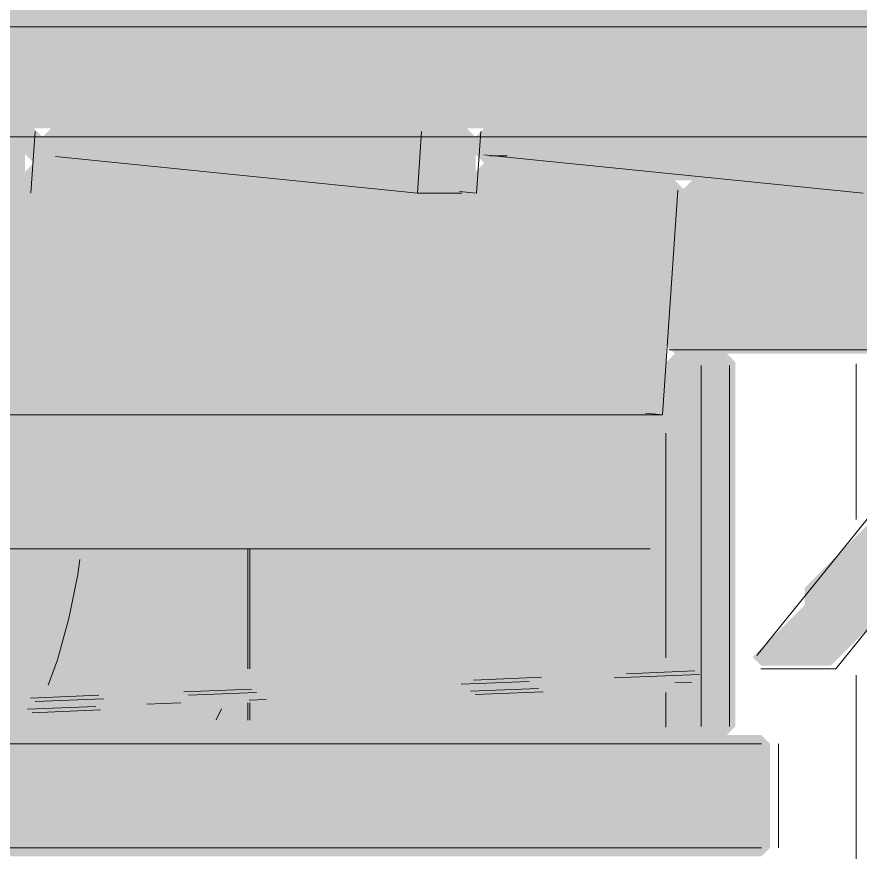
# Model space of a CAD drawing. Header units: millimetres. Extents: x 0 to 84100, y 0 to 59400.
# Drawn here: x 35990.2 to 36476.9, y 49329.1 to 49810.9 of the extents above; entities that cross this region are included whole.
import ezdxf

# ---------------------------------------------------------------- set-up
doc = ezdxf.new("R2010")
doc.units = ezdxf.units.MM
doc.layers.add('10_見えがかり', color=7, linetype='Continuous', lineweight=13)
doc.layers.add('12_見えがかり（ガラス）', color=5, linetype='Continuous', lineweight=9)

msp = doc.modelspace()

# ---------------------------------------------------------------- hatches: boundary and pattern name
at = {"layer": '10_見えがかり', "true_color": 0xbdbdbd}
for points in [[(36749.92, 49806.57), (36799.92, 49806.57), (36804.92, 49801.57), (36804.92, 49751.57), (36799.92, 49746.57), (35219.92, 49746.57), (35214.92, 49751.57), (35224.92, 49761.57), (35224.92, 49801.57), (35219.92, 49806.57), (35159.92, 49806.57), (35154.92, 49811.57), (35159.92, 49816.57), (36739.92, 49816.57)], [(36004.92, 49741.57), (35994.92, 49731.57), (35994.92, 49711.57), (35989.92, 49706.57), (35939.92, 49706.57), (35929.92, 49716.57), (35849.92, 49716.57), (35839.92, 49726.57), (35749.92, 49726.57), (35744.92, 49731.57), (35744.92, 49741.57), (35749.92, 49746.57), (35999.92, 49746.57)], [(36254.92, 49741.57), (36254.92, 49711.57), (36249.92, 49706.57), (36199.92, 49706.57), (36189.92, 49716.57), (36099.92, 49716.57), (36089.92, 49726.57), (35999.92, 49726.57), (35994.92, 49731.57), (36009.92, 49746.57), (36249.92, 49746.57)], [(36514.92, 49741.57), (36514.92, 49711.57), (36509.92, 49706.57), (36459.92, 49706.57), (36449.92, 49716.57), (36359.92, 49716.57), (36349.92, 49726.57), (36259.92, 49726.57), (36254.92, 49731.57), (36254.92, 49741.57), (36259.92, 49746.57), (36509.92, 49746.57)], [(36369.92, 49716.57), (36374.92, 49711.57), (36374.92, 49691.57), (36364.92, 49681.57), (36364.92, 49611.57), (36364.92, 49581.57), (36359.92, 49576.57), (35609.92, 49576.57), (35149.92, 49576.57), (35144.92, 49581.57), (35184.92, 49621.57), (35184.92, 49631.57), (35234.92, 49681.57), (35234.92, 49691.57), (35269.92, 49726.57), (35319.92, 49726.57), (35329.92, 49716.57), (35419.92, 49716.57), (35429.92, 49706.57), (35479.92, 49706.57), (35484.92, 49711.57), (35484.92, 49721.57), (35489.92, 49726.57), (35579.92, 49726.57), (35589.92, 49716.57), (35679.92, 49716.57), (35689.92, 49706.57), (35739.92, 49706.57), (35744.92, 49711.57), (35744.92, 49721.57), (35749.92, 49726.57), (35839.92, 49726.57), (35849.92, 49716.57), (35929.92, 49716.57), (35939.92, 49706.57), (35989.92, 49706.57), (35994.92, 49711.57), (35994.92, 49721.57), (35999.92, 49726.57), (36089.92, 49726.57), (36099.92, 49716.57), (36189.92, 49716.57), (36199.92, 49706.57), (36249.92, 49706.57), (36254.92, 49711.57), (36254.92, 49721.57), (36259.92, 49726.57), (36349.92, 49726.57), (36359.92, 49716.57)], [(36459.92, 49706.57), (36509.92, 49706.57), (36514.92, 49701.57), (36514.92, 49641.57), (36504.92, 49631.57), (36504.92, 49621.57), (36499.92, 49616.57), (36399.92, 49616.57), (36369.92, 49616.57), (36364.92, 49621.57), (36364.92, 49681.57), (36374.92, 49691.57), (36374.92, 49711.57), (36379.92, 49716.57), (36449.92, 49716.57)]]:
    msp.add_hatch(color=8, dxfattribs=at).paths.add_polyline_path(points)
at = {"layer": '10_見えがかり', "true_color": 0xe9dcc4}
for points in [[(36674.92, 49691.57), (36634.92, 49651.57), (36634.92, 49641.57), (36584.92, 49591.57), (36584.92, 49581.57), (36544.92, 49541.57), (36544.92, 49531.57), (36504.92, 49491.57), (36504.92, 49481.57), (36459.92, 49436.57), (36419.92, 49436.57), (36414.92, 49441.57), (36444.92, 49471.57), (36444.92, 49481.57), (36484.92, 49521.57), (36484.92, 49531.57), (36524.92, 49571.57), (36524.92, 49581.57), (36574.92, 49631.57), (36574.92, 49641.57), (36614.92, 49681.57), (36614.92, 49691.57), (36654.92, 49731.57), (36654.92, 49741.57), (36659.92, 49746.57), (36709.92, 49746.57), (36714.92, 49741.57), (36674.92, 49701.57)], [(36339.92, 49426.57), (36334.92, 49431.57), (36339.92, 49436.57), (36379.92, 49436.57), (36384.92, 49431.57), (36379.92, 49426.57)], [(36084.92, 49421.57), (36089.92, 49426.57), (36129.92, 49426.57), (36134.92, 49421.57), (36129.92, 49416.57), (36089.92, 49416.57)], [(36244.92, 49421.57), (36249.92, 49426.57), (36289.92, 49426.57), (36294.92, 49421.57), (36289.92, 49416.57), (36249.92, 49416.57)], [(35994.92, 49411.57), (35999.92, 49416.57), (36039.92, 49416.57), (36044.92, 49411.57), (36039.92, 49406.57), (35999.92, 49406.57)], [(36424.92, 49391.57), (36424.92, 49331.57), (36419.92, 49326.57), (35689.92, 49326.57), (35684.92, 49331.57), (35684.92, 49391.57), (35689.92, 49396.57), (35749.92, 49396.57), (35809.92, 49396.57), (36399.92, 49396.57), (36419.92, 49396.57)]]:
    msp.add_hatch(color=8, dxfattribs=at).paths.add_polyline_path(points)
at = {"layer": '12_見えがかり（ガラス）', "true_color": 0xdce9f2}
h = msp.add_hatch(color=8, dxfattribs=at)
h.paths.add_polyline_path([(36404.92, 49611.57), (36404.92, 49401.57), (36399.92, 49396.57), (35809.92, 49396.57), (35799.92, 49406.57), (35759.92, 49406.57), (35749.92, 49396.57), (35649.92, 49396.57), (35639.92, 49406.57), (35609.92, 49406.57), (35604.92, 49411.57), (35604.92, 49571.57), (35609.92, 49576.57), (36359.92, 49576.57), (36364.92, 49581.57), (36364.92, 49611.57), (36369.92, 49616.57), (36399.92, 49616.57)])
h.paths.add_polyline_path([(36379.92, 49426.57), (36384.92, 49431.57), (36379.92, 49436.57), (36339.92, 49436.57), (36334.92, 49431.57), (36339.92, 49426.57)], flags=0)
h.paths.add_polyline_path([(36289.92, 49416.57), (36294.92, 49421.57), (36289.92, 49426.57), (36249.92, 49426.57), (36244.92, 49421.57), (36249.92, 49416.57)], flags=0)
h.paths.add_polyline_path([(36129.92, 49416.57), (36134.92, 49421.57), (36129.92, 49426.57), (36089.92, 49426.57), (36084.92, 49421.57), (36089.92, 49416.57)], flags=0)
h.paths.add_polyline_path([(36039.92, 49406.57), (36044.92, 49411.57), (36039.92, 49416.57), (35999.92, 49416.57), (35994.92, 49411.57), (35999.92, 49406.57)], flags=0)
h.paths.add_polyline_path([(35889.92, 49406.57), (35894.92, 49411.57), (35889.92, 49416.57), (35849.92, 49416.57), (35844.92, 49411.57), (35849.92, 49406.57)], flags=0)

# ---------------------------------------------------------------- linework, layer by layer
at = {"layer": '10_見えがかり'}
for points in [[(35223.01, 49805.13), (36808.07, 49805.13)], [(35998.31, 49709.07), (36000.76, 49744.82)], [(36221.34, 49709.07), (36223.79, 49744.82)], [(36255.55, 49709.07), (36258, 49744.82)], [(35218.66, 49741.57), (36803.72, 49741.57)], [(36656.38, 49737.73), (36417.24, 49442.54)], [(36221.34, 49709.07), (36012.43, 49730.26)], [(36478.59, 49709.07), (36259.73, 49731.27)], [(36263.26, 49730.74), (36273.25, 49730.74)], [(36221.34, 49709.07), (36247, 49709.07)], [(36245.6, 49710.08), (36255.55, 49709.07)], [(36362.9, 49581.26), (36371.77, 49710.81)], [(36366.49, 49618.76), (36495.69, 49618.76)], [(36474.59, 49610.72), (36474.59, 49520.92)], [(36474.59, 49520.88), (36474.59, 49610.69)], [(35164.28, 49581.26), (36362.9, 49581.26)], [(36362.9, 49581.26), (36353.08, 49582.26)], [(36364.82, 49441.05), (36364.82, 49570.78)], [(35627.57, 49503.93), (36355.76, 49503.93)], [(36123.47, 49434.87), (36123.47, 49504.07)], [(36124.57, 49434.87), (36124.57, 49504.07)], [(36025.39, 49489.27), (36026.57, 49497.95)], [(36025.39, 49489.27), (36026.57, 49497.95)], [(36020.27, 49463.87), (36025.39, 49489.27)], [(36020.27, 49463.87), (36025.39, 49489.27)], [(36494.26, 49473.61), (36462.8, 49434.77)], [(36013.62, 49439.89), (36020.27, 49463.87)], [(36013.62, 49439.89), (36020.27, 49463.87)], [(36008.26, 49425.35), (36013.62, 49439.89)], [(36008.26, 49425.35), (36013.62, 49439.89)], [(36384.16, 49431.56), (36335.01, 49429.56)], [(36381.46, 49433.57), (36342.14, 49431.96)], [(36419.59, 49434.77), (36462.8, 49434.77)], [(36285.87, 49427.55), (36246.55, 49425.95)], [(36292.99, 49429.96), (36253.68, 49428.35)], [(36379.73, 49427.15), (36369.9, 49426.75)], [(36474.59, 49431.11), (36474.59, 46946.57)], [(36474.59, 46796.57), (36474.59, 49431.07)], [(36125.89, 49423.14), (36086.57, 49421.54)], [(36291.27, 49423.54), (36251.95, 49421.94)], [(36037.43, 49419.53), (35998.11, 49417.93)], [(36040.13, 49417.52), (36000.81, 49415.92)], [(36128.59, 49421.13), (36089.28, 49419.53)], [(36134, 49417.12), (36124.17, 49416.72)], [(36293.97, 49421.54), (36254.65, 49419.93)], [(36364.82, 49401.13), (36364.82, 49421.09)], [(36035.7, 49413.11), (35996.38, 49411.51)], [(36084.85, 49415.12), (36065.19, 49414.32)], [(36123.47, 49405.21), (36123.47, 49415.1)], [(36124.57, 49405.21), (36124.57, 49415.1)], [(36038.4, 49411.11), (35999.08, 49409.5)], [(36105.25, 49405.41), (36108.33, 49411.74)], [(36105.25, 49405.41), (36108.33, 49411.74)], [(36419.93, 49391.57), (35813.25, 49391.57)], [(36429.88, 49331.57), (36429.88, 49391.57)], [(36419.93, 49331.57), (35693.9, 49331.57)]]:
    msp.add_lwpolyline(points, dxfattribs=at)
at = {"layer": '12_見えがかり（ガラス）'}
for points in [[(36385.15, 49401.48), (36385.15, 49609.7)], [(36401.42, 49401.48), (36401.42, 49609.7)]]:
    msp.add_lwpolyline(points, dxfattribs=at)

doc.saveas('drawing.dxf')
